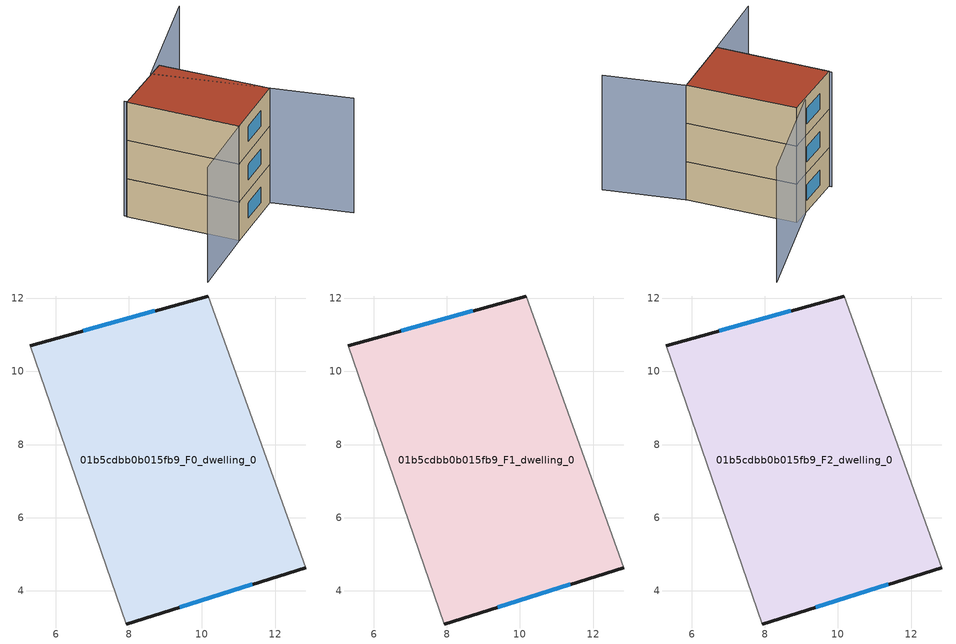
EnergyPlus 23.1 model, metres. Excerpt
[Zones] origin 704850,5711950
01b5cdbb0b015fb9_F0_dwelling_0
 floor ground (EU_floor_Construction): 10.17,12.07 12.84,4.63 7.93,3.09 5.3,10.7 z0
 wall outside (EU_wall_Construction): 7.93,3.09 12.84,4.63 / 10.17,12.07 5.3,10.7 z0:3
 wall adiabatic (EU_wall_Construction): 12.84,4.63 10.17,12.07 / 5.3,10.7 7.93,3.09 z0:3
 window (EU_Window_Construction): 9.4,3.55 11.37,4.17 / 8.71,11.66 6.76,11.11 z0.9:2.1
01b5cdbb0b015fb9_F1_dwelling_0
 floor to 01b5cdbb0b015fb9_F0_dwelling_0 (EU_floor_Construction): 10.17,12.07 12.84,4.63 7.92,3.09 5.3,10.7 z3
 wall outside (EU_wall_Construction): 7.93,3.09 12.84,4.63 / 10.17,12.07 5.3,10.7 z3:6
 wall adiabatic (EU_wall_Construction): 12.84,4.63 10.17,12.07 / 5.3,10.7 7.93,3.09 z3:6
 window (EU_Window_Construction): 9.4,3.55 11.37,4.17 / 8.71,11.66 6.76,11.11 z3.9:5.1
01b5cdbb0b015fb9_F2_dwelling_0
 floor to 01b5cdbb0b015fb9_F1_dwelling_0 (EU_floor_Construction): 10.17,12.07 12.84,4.63 7.92,3.09 5.3,10.7 z6
 wall outside (EU_wall_Construction): 7.93,3.09 12.84,4.63 / 10.17,12.07 5.3,10.7 z6:9
 wall adiabatic (EU_wall_Construction): 12.84,4.63 10.17,12.07 / 5.3,10.7 7.93,3.09 z6:9
 window (EU_Window_Construction): 9.4,3.55 11.37,4.17 / 8.71,11.66 6.76,11.11 z6.9:8.1
 roof outside (EU_roof_Construction): 12.84,4.63 10.17,12.07 5.3,10.7 7.93,3.09 z9
shading: 5.29,10.9 7.92,3.09 / 7.92,3.09 2.63,1.3 / 15.54,-0.39 9,11.8 / 9,11.8 16.67,15.91 z0:9
[Building]
EU S2 Campaign: North Axis=0; Terrain=City; Solar Distribution=FullExterior
[Site:Location]
London: Latitude=51.5; Longitude=-0.5; Time Zone=0; Elevation=25
[SizingPeriod:WeatherFileDays]
AnnualSizingPeriod: Begin Month=1; Begin Day of Month=1; End Month=12; End Day of Month=31; Day of Week for Start Day=Monday; Use Weather File Daylight Saving Period=No; Use Weather File Rain and Snow Indicators=No
[MATERIAL]
EU_InternalMass_Material: Roughness=MediumRough; Thickness=0.1; Conductivity=1; Density=1800; Specific Heat=900; Thermal Absorptance=0.9; Solar Absorptance=0.7; Visible Absorptance=0.7
[MATERIAL:NOMASS] Roughness=MediumRough; Thermal Absorptance=0.9; Solar Absorptance=0.7; Visible Absorptance=0.7
Name | Thermal Resistance
EU_wall_NoMass | 1.04674
EU_roof_NoMass | 4.32442
EU_floor_NoMass | 2.04616
[WINDOWMATERIAL:SIMPLEGLAZINGSYSTEM]
EU_Window_SimpleGlazing: UFactor=4.25843; Solar Heat Gain Coefficient=0.85; Visible Transmittance=0.85
[CONSTRUCTION]
EU_wall_Construction: EU_wall_NoMass
EU_roof_Construction: EU_roof_NoMass
EU_floor_Construction: EU_floor_NoMass
EU_Window_Construction: EU_Window_SimpleGlazing
EU_InternalMass_Construction: EU_InternalMass_Material
[ZONE] Type=1; Multiplier=1; Ceiling Height=autocalculate; Volume=122.084; Floor Area=autocalculate; Part of Total Floor Area=Yes
01b5cdbb0b015fb9_F0_dwelling_0; 01b5cdbb0b015fb9_F1_dwelling_0; 01b5cdbb0b015fb9_F2_dwelling_0
[INTERNALMASS] Construction=EU_InternalMass_Construction; Surface Area=40.6948
Name | Zone or ZoneList
01b5cdbb0b015fb9_F0_dwelling_0_EU_InternalMass | 01b5cdbb0b015fb9_F0_dwelling_0
01b5cdbb0b015fb9_F1_dwelling_0_EU_InternalMass | 01b5cdbb0b015fb9_F1_dwelling_0
01b5cdbb0b015fb9_F2_dwelling_0_EU_InternalMass | 01b5cdbb0b015fb9_F2_dwelling_0
[OTHEREQUIPMENT] Fuel Type=Electricity; Design Level Calculation Method=Watts/Area; Power per Zone Floor Area=1; Fraction Latent=0; Fraction Radiant=0; Fraction Lost=0; Carbon Dioxide Generation Rate=0; EndUse Subcategory=EU_Step8_InternalGains
Name | Zone or ZoneList or Space or SpaceList | Schedule
EU_Step8_InternalGain_01b5cdbb0b015fb9_F0_dwelling_0_f000 | 01b5cdbb0b015fb9_F0_dwelling_0 | EU_Step8_GainSchedule_01b5cdbb0b015fb9_F0_dwelling_0_f000
EU_Step8_InternalGain_01b5cdbb0b015fb9_F1_dwelling_0_f000 | 01b5cdbb0b015fb9_F1_dwelling_0 | EU_Step8_GainSchedule_01b5cdbb0b015fb9_F1_dwelling_0_f000
EU_Step8_InternalGain_01b5cdbb0b015fb9_F2_dwelling_0_f000 | 01b5cdbb0b015fb9_F2_dwelling_0 | EU_Step8_GainSchedule_01b5cdbb0b015fb9_F2_dwelling_0_f000
[ZONEVENTILATION:DESIGNFLOWRATE] Schedule=EU_AlwaysOn; Design Flow Rate Calculation Method=AirChanges/Hour; Air Changes per Hour=0.488719; Ventilation Type=Natural; Fan Pressure Rise=0; Fan Total Efficiency=1; Constant Term Coefficient=1; Temperature Term Coefficient=0; Velocity Term Coefficient=0; Velocity Squared Term Coefficient=0; Minimum Indoor Temperature=-100; Maximum Indoor Temperature=100; Delta Temperature=-100; Minimum Outdoor Temperature=-100; Maximum Outdoor Temperature=100; Maximum Wind Speed=40
Name | Zone or ZoneList or Space or SpaceList
EU_ConstantAir_01b5cdbb0b015fb9_F0_dwelling_0 | 01b5cdbb0b015fb9_F0_dwelling_0
EU_ConstantAir_01b5cdbb0b015fb9_F1_dwelling_0 | 01b5cdbb0b015fb9_F1_dwelling_0
EU_ConstantAir_01b5cdbb0b015fb9_F2_dwelling_0 | 01b5cdbb0b015fb9_F2_dwelling_0
[HVACTEMPLATE:THERMOSTAT] Constant Heating Setpoint=20; Constant Cooling Setpoint=50
EU_HeatOnly_01b5cdbb0b015fb9_F0_dwelling_0; EU_HeatOnly_01b5cdbb0b015fb9_F1_dwelling_0; EU_HeatOnly_01b5cdbb0b015fb9_F2_dwelling_0
[HVACTEMPLATE:ZONE:IDEALLOADSAIRSYSTEM] System Availability Schedule=EU_AlwaysOn; Maximum Heating Supply Air Temperature=50; Minimum Cooling Supply Air Temperature=13; Maximum Heating Supply Air Humidity Ratio=0.0156; Minimum Cooling Supply Air Humidity Ratio=0.0077; Heating Limit=NoLimit; Cooling Limit=NoLimit; Heating Availability Schedule=EU_AlwaysOn; Cooling Availability Schedule=EU_CoolingOff; Dehumidification Control Type=ConstantSensibleHeatRatio; Cooling Sensible Heat Ratio=0.7; Dehumidification Setpoint=60; Humidification Control Type=None; Humidification Setpoint=30; Outdoor Air Method=None; Outdoor Air Flow Rate per Person=0.00944; Outdoor Air Flow Rate per Zone Floor Area=0; Outdoor Air Flow Rate per Zone=0; Demand Controlled Ventilation Type=None; Outdoor Air Economizer Type=NoEconomizer; Heat Recovery Type=None; Sensible Heat Recovery Effectiveness=0.7; Latent Heat Recovery Effectiveness=0.65
Name | Template Thermostat
01b5cdbb0b015fb9_F0_dwelling_0 | EU_HeatOnly_01b5cdbb0b015fb9_F0_dwelling_0
01b5cdbb0b015fb9_F1_dwelling_0 | EU_HeatOnly_01b5cdbb0b015fb9_F1_dwelling_0
01b5cdbb0b015fb9_F2_dwelling_0 | EU_HeatOnly_01b5cdbb0b015fb9_F2_dwelling_0
[SIZING:ZONE] Zone Cooling Design Supply Air Temperature Input Method=SupplyAirTemperature; Zone Cooling Design Supply Air Temperature=13; Zone Heating Design Supply Air Temperature Input Method=SupplyAirTemperature; Zone Heating Design Supply Air Temperature=50; Zone Cooling Design Supply Air Humidity Ratio=0.008; Zone Heating Design Supply Air Humidity Ratio=0.008; Cooling Design Air Flow Method=DesignDay; Cooling Design Air Flow Rate=0; Cooling Minimum Air Flow per Zone Floor Area=0.000762; Cooling Minimum Air Flow=0; Cooling Minimum Air Flow Fraction=0.2; Heating Design Air Flow Method=DesignDay; Heating Design Air Flow Rate=0; Heating Maximum Air Flow per Zone Floor Area=0.002032; Heating Maximum Air Flow=0.141576; Heating Maximum Air Flow Fraction=0.3; Account for Dedicated Outdoor Air System=No; Dedicated Outdoor Air System Control Strategy=NeutralSupplyAir; Dedicated Outdoor Air Low Setpoint Temperature for Design=autosize; Dedicated Outdoor Air High Setpoint Temperature for Design=autosize; Zone Load Sizing Method=Sensible Load Only No Latent Load; Zone Latent Cooling Design Supply Air Humidity Ratio Input Method=HumidityRatioDifference; Zone Cooling Design Supply Air Humidity Ratio Difference=0.005; Zone Latent Heating Design Supply Air Humidity Ratio Input Method=HumidityRatioDifference; Zone Humidification Design Supply Air Humidity Ratio Difference=0.005
01b5cdbb0b015fb9_F0_dwelling_0; 01b5cdbb0b015fb9_F1_dwelling_0; 01b5cdbb0b015fb9_F2_dwelling_0
[SCHEDULE:CONSTANT]
Name | Hourly Value
EU_AlwaysOn | 1
EU_CoolingOff | 0
[SCHEDULE:FILE] Column Number=1; Rows to Skip at Top=0; Number of Hours of Data=8760; Column Separator=Comma; Interpolate to Timestep=No; Minutes per Item=60; Adjust Schedule for Daylight Savings=Yes
Name | File
EU_Step8_GainSchedule_01b5cdbb0b015fb9_F0_dwelling_0_f000 | ../../schedules/01b5cdbb0b015fb9/01b5cdbb0b015fb9_F0_dwelling_0_f000_gain.csv
EU_Step8_GainSchedule_01b5cdbb0b015fb9_F1_dwelling_0_f000 | ../../schedules/01b5cdbb0b015fb9/01b5cdbb0b015fb9_F1_dwelling_0_f000_gain.csv
EU_Step8_GainSchedule_01b5cdbb0b015fb9_F2_dwelling_0_f000 | ../../schedules/01b5cdbb0b015fb9/01b5cdbb0b015fb9_F2_dwelling_0_f000_gain.csv
